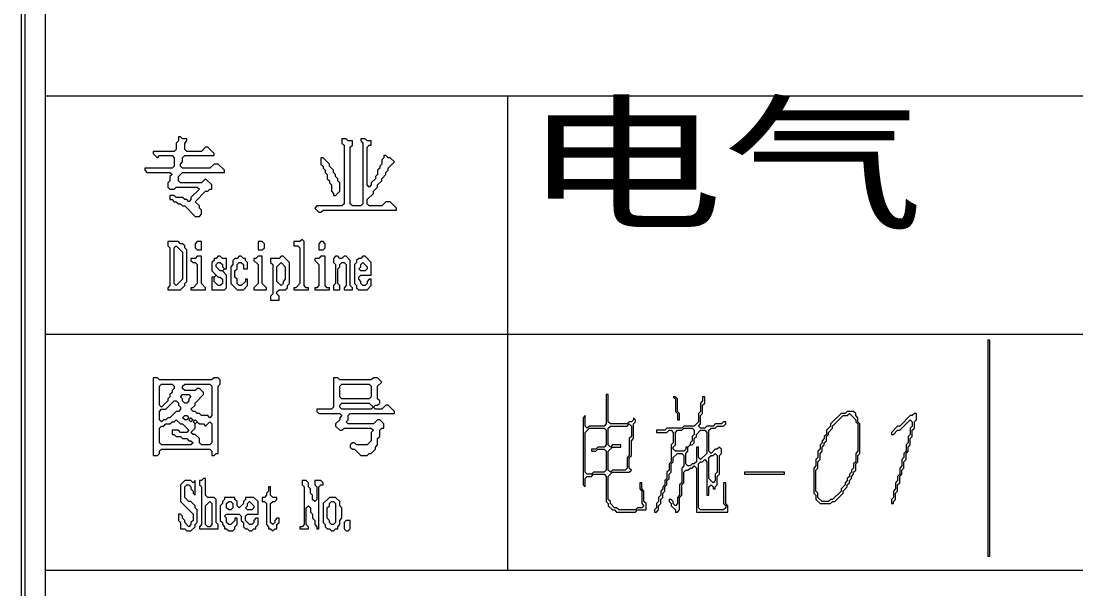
# Model space of a CAD drawing. Header units: millimetres. Extents: x 24 to 865, y 18 to 612.
# Drawn here: x 774.98 to 819.03, y 127.37 to 151.09 of the extents above; entities that cross this region are included whole.
import ezdxf

# ---------------------------------------------------------------- set-up
doc = ezdxf.new("R2010")
doc.units = ezdxf.units.MM
for name, color, linetype, lineweight in [('OCR_TEXT', 6, 'Continuous', 0), ('TRACE_CURVE', 6, 'Continuous', 0), ('TRACE_STRAIGHT', 5, 'Continuous', 0), ('TRACE_TEXT_SYMBOL', 6, 'Continuous', 0)]:
    doc.layers.add(name, color=color, linetype=linetype, lineweight=lineweight)
doc.styles.add('wqy-unicode', font='wqy-unicode.lff')

msp = doc.modelspace()

# ---------------------------------------------------------------- linework, layer by layer
at = {"layer": 'TRACE_CURVE', "color": 6}
msp.add_lwpolyline([(774.98, 600.7), (774.98, 28.726), (775.156, 28.726), (775.156, 600.7)], close=True, dxfattribs=at)
at = {"layer": 'TRACE_STRAIGHT', "color": 5}
for p, q in [((775.986, 601.456), (775.986, 27.883)), ((775.982, 147.958), (854.887, 147.958)), ((795.299, 147.958), (795.299, 128.152)), ((775.986, 138.01), (854.728, 138.01)), ((775.982, 128.152), (854.887, 128.152))]:
    msp.add_line(p, q, dxfattribs=at)
at = {"layer": 'TRACE_TEXT_SYMBOL', "color": 6}
for points in [[(781.549, 146.256), (781.549, 146.081), (781.461, 145.993), (781.461, 145.73), (781.374, 145.643), (780.498, 145.643), (780.498, 145.555), (780.673, 145.38), (780.761, 145.468), (781.286, 145.468), (781.374, 145.38), (781.374, 145.03), (781.286, 144.942), (780.148, 144.942), (780.148, 144.855), (780.235, 144.767), (781.198, 144.767), (781.286, 144.679), (781.198, 144.592), (781.198, 144.417), (781.111, 144.329), (781.111, 144.154), (781.198, 144.066), (781.374, 144.066), (781.461, 144.154), (782.337, 144.154), (782.425, 144.066), (782.074, 143.716), (782.074, 143.628), (781.987, 143.541), (781.899, 143.628), (781.812, 143.628), (781.724, 143.716), (781.461, 143.716), (781.374, 143.804), (781.198, 143.804), (781.198, 143.628), (781.286, 143.628), (781.374, 143.541), (781.461, 143.541), (781.549, 143.453), (781.636, 143.453), (781.724, 143.366), (781.812, 143.366), (782.249, 142.928), (782.425, 142.928), (782.512, 143.015), (782.512, 143.191), (782.425, 143.278), (782.425, 143.366), (782.249, 143.541), (782.687, 143.979), (782.775, 143.979), (782.862, 144.066), (782.95, 144.066), (782.95, 144.241), (782.687, 144.504), (782.512, 144.329), (781.636, 144.329), (781.549, 144.417), (781.549, 144.592), (781.724, 144.767), (783.476, 144.767), (783.476, 144.855)], [(783.476, 144.855), (783.213, 145.117), (783.038, 145.117), (782.862, 144.942), (781.724, 144.942), (781.636, 145.03), (781.636, 145.117), (781.724, 145.205), (781.724, 145.38), (781.812, 145.468), (783.038, 145.468), (783.038, 145.555), (782.775, 145.818), (782.687, 145.818), (782.512, 145.643), (781.899, 145.643), (781.812, 145.73), (781.812, 145.993), (781.899, 146.081), (781.899, 146.168), (781.724, 146.168), (781.636, 146.256), (781.549, 146.256)], [(788.03, 136.184), (788.03, 134.958), (787.942, 134.871), (787.329, 134.871), (787.329, 134.783), (787.417, 134.695), (788.292, 134.695), (788.38, 134.608), (788.292, 134.52), (788.292, 134.433), (788.117, 134.258), (788.117, 134.17), (788.292, 133.995), (788.38, 133.995), (788.467, 134.082), (789.606, 134.082), (789.694, 133.995), (789.606, 133.907), (789.606, 133.557), (789.431, 133.382), (788.993, 133.382), (788.905, 133.469), (788.818, 133.469), (788.73, 133.382), (788.73, 133.294), (788.818, 133.207), (788.905, 133.207), (789.168, 132.944), (789.431, 132.944), (789.518, 133.031), (789.606, 133.031), (789.781, 133.207), (789.781, 133.294), (789.869, 133.382), (789.869, 133.644), (789.956, 133.732), (789.956, 133.995), (790.044, 134.082), (790.131, 134.082), (790.131, 134.258), (789.956, 134.433), (789.869, 134.433), (789.694, 134.258), (788.643, 134.258), (788.555, 134.345), (788.643, 134.433), (788.643, 134.608), (788.73, 134.695), (790.569, 134.695), (790.569, 134.783), (790.307, 135.046), (790.219, 135.046), (790.044, 134.871), (789.781, 134.871), (789.694, 134.958), (789.781, 135.046), (789.869, 135.046), (789.956, 135.133), (789.956, 135.221), (789.869, 135.308), (789.869, 135.834), (790.044, 136.009), (789.869, 136.184), (789.694, 136.184)], [(789.694, 136.184), (789.606, 136.097), (788.292, 136.097), (788.205, 136.184), (788.03, 136.184)], [(803.443, 135.396), (803.443, 135.221), (803.356, 135.133), (803.356, 134.783), (803.268, 134.695), (803.268, 134.345), (803.093, 134.17), (802.655, 134.17), (802.568, 134.082), (801.955, 134.082), (801.867, 133.995), (801.517, 133.995), (801.517, 133.907), (801.955, 133.907), (802.042, 133.995), (802.13, 133.995), (802.217, 133.907), (802.217, 133.469), (802.13, 133.382), (802.13, 132.681), (802.042, 132.594), (802.042, 132.331), (801.955, 132.243), (801.955, 131.981), (801.867, 131.893), (801.867, 131.718), (801.779, 131.63), (801.779, 131.543), (801.692, 131.455), (801.692, 131.28), (801.604, 131.192), (801.604, 131.017), (801.517, 130.93), (801.517, 130.754), (801.429, 130.667), (801.429, 130.579), (801.517, 130.579), (801.604, 130.667), (801.604, 130.842), (801.692, 130.93), (801.692, 131.105), (801.779, 131.192), (801.779, 131.367), (801.867, 131.455), (801.867, 131.63), (801.955, 131.718), (801.955, 131.893), (802.042, 131.981), (802.042, 132.156), (802.13, 132.243), (802.13, 132.594), (802.217, 132.681), (802.217, 132.856), (802.392, 133.031), (802.568, 133.031), (802.655, 132.944), (802.655, 132.506), (802.568, 132.418), (802.568, 131.805), (802.48, 131.718), (802.48, 131.28), (802.392, 131.192), (802.392, 130.93), (802.305, 130.842)], [(804.319, 134.17), (804.407, 134.258), (804.407, 134.345), (804.319, 134.345), (804.232, 134.258), (803.969, 134.258), (803.881, 134.17), (803.619, 134.17), (803.531, 134.082), (803.356, 134.082), (803.268, 134.17), (803.356, 134.258), (803.356, 134.608), (803.443, 134.695), (803.443, 135.046), (803.531, 135.133), (803.531, 135.396), (803.443, 135.396)], [(802.305, 130.842), (802.217, 130.93), (802.217, 131.017), (802.13, 131.105), (802.042, 131.105), (802.042, 131.017), (802.13, 130.93), (802.13, 130.842), (802.305, 130.667), (802.305, 130.579), (802.392, 130.579), (802.48, 130.667), (802.48, 131.192), (802.568, 131.28), (802.568, 131.718), (802.655, 131.805), (802.655, 132.243), (802.743, 132.331), (802.83, 132.331), (802.918, 132.418), (803.005, 132.418), (803.093, 132.506), (803.181, 132.418), (803.181, 130.579), (804.494, 130.579), (804.494, 130.842), (804.407, 130.93), (804.407, 131.805), (804.319, 131.805), (804.319, 130.93), (804.407, 130.842), (804.407, 130.754), (804.319, 130.667), (803.356, 130.667), (803.268, 130.754), (803.268, 132.594), (803.356, 132.681), (803.443, 132.681), (803.531, 132.769), (803.619, 132.681), (803.619, 131.28), (803.706, 131.28), (803.706, 131.63), (803.794, 131.718), (803.881, 131.63), (803.881, 131.543), (803.969, 131.543), (803.969, 131.63), (804.056, 131.718), (804.056, 132.068), (804.144, 132.156), (804.144, 132.944), (804.232, 133.031), (804.232, 133.207), (804.144, 133.294), (804.056, 133.207), (803.969, 133.207), (803.794, 133.031), (803.706, 133.119), (803.706, 133.995), (803.794, 134.082), (803.969, 134.082), (804.056, 134.17), (804.319, 134.17)]]:
    msp.add_lwpolyline(points, dxfattribs=at)
for points in [[(788.38, 146.168), (788.38, 145.993), (788.467, 145.905), (788.467, 143.453), (788.38, 143.366), (787.329, 143.366), (787.241, 143.278), (787.417, 143.103), (787.504, 143.103), (787.592, 143.191), (790.657, 143.191), (790.657, 143.278), (790.394, 143.541), (790.219, 143.541), (790.044, 143.366), (789.518, 143.366), (789.431, 143.453), (789.431, 143.628), (789.694, 143.891), (789.694, 143.979), (789.869, 144.154), (789.869, 144.241), (790.044, 144.417), (790.044, 144.504), (790.219, 144.679), (790.219, 144.767), (790.307, 144.855), (790.307, 144.942), (790.569, 145.205), (790.394, 145.38), (790.307, 145.38), (790.219, 145.468), (790.131, 145.468), (790.131, 145.38), (790.044, 145.292), (790.044, 145.117), (789.956, 145.03), (789.956, 144.942), (789.869, 144.855), (789.869, 144.679), (789.781, 144.592), (789.781, 144.504), (789.606, 144.329), (789.606, 144.241), (789.518, 144.154), (789.431, 144.241), (789.431, 145.818), (789.518, 145.905), (789.606, 145.905), (789.606, 146.081), (789.431, 146.081), (789.343, 146.168), (789.168, 146.168), (789.168, 146.081), (789.256, 145.993), (789.256, 143.453), (789.168, 143.366), (788.818, 143.366), (788.73, 143.453), (788.73, 145.818), (788.818, 145.905), (788.818, 146.081), (788.643, 146.081), (788.555, 146.168)], [(787.504, 145.38), (787.504, 145.117), (787.592, 145.03), (787.592, 144.942), (787.679, 144.855), (787.679, 144.767), (787.767, 144.679), (787.767, 144.504), (787.854, 144.417), (787.854, 144.329), (787.942, 144.241), (787.942, 143.979), (788.03, 143.891), (788.03, 143.804), (788.117, 143.804), (788.292, 143.979), (788.292, 144.329), (788.205, 144.417), (788.205, 144.504), (788.117, 144.592), (788.117, 144.679), (788.03, 144.767), (788.03, 144.855), (787.854, 145.03), (787.854, 145.117), (787.592, 145.38)], [(781.111, 141.877), (781.111, 141.702), (781.198, 141.614), (781.198, 140.038), (781.111, 139.95), (781.111, 139.863), (781.636, 139.863), (781.812, 140.038), (781.812, 140.125), (781.899, 140.213), (781.899, 141.527), (781.812, 141.614), (781.812, 141.702), (781.724, 141.789), (781.636, 141.789), (781.549, 141.877)], [(782.337, 141.877), (782.249, 141.789), (782.249, 141.614), (782.337, 141.527), (782.512, 141.527), (782.512, 141.877)], [(784.877, 141.877), (784.877, 141.527), (785.052, 141.527), (785.14, 141.614), (785.14, 141.789), (785.052, 141.877)], [(786.716, 141.964), (786.628, 141.877), (786.366, 141.877), (786.366, 141.702), (786.541, 141.702), (786.628, 141.614), (786.628, 140.125), (786.453, 139.95), (786.366, 139.95), (786.366, 139.863), (786.979, 139.863), (786.979, 139.95), (786.891, 139.95), (786.804, 140.038), (786.804, 141.877)], [(787.504, 141.877), (787.417, 141.789), (787.417, 141.527), (787.592, 141.527), (787.679, 141.614), (787.679, 141.789), (787.592, 141.877)], [(781.374, 141.614), (781.461, 141.702), (781.724, 141.439), (781.724, 140.3), (781.461, 140.038), (781.374, 140.125)], [(782.337, 141.264), (782.249, 141.176), (782.074, 141.176), (782.074, 141.089), (782.162, 141.001), (782.249, 141.001), (782.337, 140.913), (782.337, 140.125), (782.162, 139.95), (782.074, 139.95), (782.074, 139.863), (782.687, 139.863), (782.687, 139.95), (782.512, 140.125), (782.512, 141.264)], [(783.213, 141.264), (783.125, 141.176), (783.038, 141.176), (783.038, 141.089), (782.95, 141.001), (782.95, 140.651), (783.125, 140.476), (783.038, 140.388), (782.95, 140.388), (782.95, 139.863), (783.476, 139.863), (783.563, 139.95), (783.563, 140.476), (783.388, 140.651), (783.476, 140.738), (783.563, 140.738), (783.563, 141.176), (783.388, 141.176), (783.3, 141.264)], [(783.125, 140.913), (783.213, 141.001), (783.3, 141.001), (783.388, 140.913), (783.388, 140.826), (783.476, 140.738), (783.388, 140.651), (783.3, 140.651), (783.125, 140.826)], [(784.089, 141.264), (784.001, 141.176), (783.913, 141.176), (783.826, 141.089), (783.826, 140.913), (783.738, 140.826), (783.738, 140.125), (784.001, 139.863), (784.264, 139.863), (784.439, 140.038), (784.439, 140.3), (784.351, 140.3), (784.351, 140.213), (784.176, 140.038), (784.089, 140.038), (784.001, 140.125), (784.001, 140.3), (783.913, 140.388), (783.913, 140.651), (784.001, 140.738), (784.001, 140.913), (784.089, 141.001), (784.176, 141.001), (784.264, 140.913), (784.264, 140.738), (784.439, 140.738), (784.439, 141.001), (784.351, 141.089), (784.351, 141.176), (784.264, 141.176), (784.176, 141.264)], [(784.877, 141.264), (784.789, 141.176), (784.702, 141.176), (784.702, 141.089), (784.877, 140.913), (784.877, 140.125), (784.702, 139.95), (784.702, 139.863), (785.227, 139.863), (785.227, 139.95), (785.052, 140.125), (785.052, 141.264)], [(785.84, 141.264), (785.753, 141.176), (785.402, 141.176), (785.402, 141.001), (785.49, 140.913), (785.49, 139.687), (785.402, 139.6), (785.402, 139.425), (785.753, 139.425), (785.753, 139.6), (785.665, 139.687), (785.665, 139.775), (785.753, 139.863), (786.015, 139.863), (786.103, 139.95), (786.103, 140.038), (786.19, 140.125), (786.19, 141.001), (785.928, 141.264)], [(785.84, 141.001), (786.015, 140.826), (786.015, 140.3), (785.928, 140.213), (785.928, 140.125), (785.84, 140.038), (785.665, 140.213), (785.665, 140.826)], [(787.504, 141.264), (787.417, 141.176), (787.241, 141.176), (787.241, 141.089), (787.417, 140.913), (787.417, 140.038), (787.329, 139.95), (787.241, 139.95), (787.241, 139.863), (787.854, 139.863), (787.854, 139.95), (787.767, 139.95), (787.679, 140.038), (787.679, 141.264)], [(788.117, 141.264), (788.03, 141.176), (788.03, 141.001), (788.117, 140.913), (788.117, 140.125), (788.03, 140.038), (788.03, 139.863), (788.292, 139.863), (788.292, 140.038), (788.205, 140.125), (788.205, 140.738), (788.292, 140.826), (788.292, 140.913), (788.38, 141.001), (788.467, 141.001), (788.555, 140.913), (788.555, 140.038), (788.467, 139.95), (788.467, 139.863), (788.818, 139.863), (788.818, 139.95), (788.73, 140.038), (788.73, 141.089), (788.555, 141.264), (788.467, 141.264), (788.38, 141.176), (788.292, 141.176), (788.205, 141.264)], [(789.256, 141.264), (789.168, 141.176), (789.081, 141.176), (788.993, 141.089), (788.993, 141.001), (788.905, 140.913), (788.905, 140.125), (788.993, 140.038), (788.993, 139.95), (789.081, 139.863), (789.431, 139.863), (789.606, 140.038), (789.606, 140.3), (789.518, 140.3), (789.431, 140.213), (789.431, 140.125), (789.343, 140.038), (789.256, 140.038), (789.168, 140.125), (789.168, 140.213), (789.081, 140.3), (789.081, 140.388), (789.168, 140.476), (789.606, 140.476), (789.606, 141.001), (789.343, 141.264)], [(789.168, 140.913), (789.256, 141.001), (789.431, 140.826), (789.431, 140.738), (789.343, 140.651), (789.168, 140.651), (789.081, 140.738), (789.168, 140.826)], [(783.038, 140.388), (783.125, 140.476), (783.213, 140.388), (783.3, 140.388), (783.388, 140.3), (783.388, 140.125), (783.3, 140.038), (783.213, 140.038), (783.038, 140.213)], [(815.354, 137.761), (815.354, 128.74), (815.442, 128.74), (815.442, 137.761)], [(780.498, 136.184), (780.498, 132.944), (780.673, 132.944), (780.761, 133.031), (780.761, 133.119), (780.848, 133.207), (782.862, 133.207), (782.95, 133.119), (782.95, 132.944), (783.038, 132.944), (783.125, 133.031), (783.213, 133.031), (783.213, 135.834), (783.3, 135.922), (783.3, 136.097), (783.213, 136.184), (783.038, 136.184), (782.95, 136.097), (780.761, 136.097), (780.673, 136.184)], [(780.761, 135.834), (780.848, 135.922), (781.286, 135.922), (781.374, 135.834), (781.374, 135.746), (781.286, 135.659), (781.286, 135.571), (781.198, 135.484), (781.198, 135.396), (781.111, 135.308), (781.111, 135.221), (780.848, 134.958), (780.761, 135.046)], [(781.724, 135.834), (781.812, 135.922), (782.862, 135.922), (782.95, 135.834), (782.95, 134.608), (782.862, 134.52), (782.775, 134.608), (782.512, 134.608), (782.425, 134.695), (782.337, 134.695), (782.249, 134.783), (782.162, 134.783), (782.074, 134.871), (782.249, 135.046), (782.249, 135.133), (782.6, 135.484), (782.6, 135.571), (782.425, 135.746), (782.337, 135.746), (782.249, 135.659), (781.812, 135.659), (781.724, 135.746)], [(788.292, 135.834), (788.38, 135.922), (789.518, 135.922), (789.606, 135.834), (789.606, 135.396), (789.518, 135.308), (788.38, 135.308), (788.292, 135.396)], [(781.636, 135.396), (781.724, 135.484), (781.987, 135.484), (782.074, 135.396), (781.987, 135.308), (781.987, 135.221), (781.899, 135.133), (781.812, 135.133), (781.724, 135.221), (781.724, 135.308)], [(799.415, 135.484), (799.415, 134.258), (799.327, 134.17), (798.714, 134.17), (798.627, 134.082), (798.539, 134.17), (798.539, 134.608), (798.451, 134.52), (798.451, 131.718), (798.539, 131.63), (798.539, 131.981), (798.627, 132.068), (798.802, 132.068), (798.889, 132.156), (799.327, 132.156), (799.415, 132.068), (799.415, 131.017), (799.502, 130.93), (799.502, 130.842), (799.678, 130.667), (799.765, 130.667), (799.853, 130.579), (800.641, 130.579), (800.728, 130.667), (801.079, 130.667), (801.079, 130.93), (800.991, 131.017), (800.991, 131.455), (800.904, 131.543), (800.904, 131.805), (800.816, 131.805), (800.816, 131.543), (800.904, 131.455), (800.904, 130.93), (800.991, 130.842), (800.904, 130.754), (800.728, 130.754), (800.641, 130.667), (799.94, 130.667), (799.853, 130.754), (799.765, 130.754), (799.59, 130.93), (799.59, 131.017), (799.502, 131.105), (799.502, 132.068), (799.678, 132.243), (800.378, 132.243), (800.466, 132.331), (800.378, 132.418), (800.378, 132.856), (800.466, 132.944), (800.466, 133.557), (800.553, 133.644), (800.553, 134.258), (800.641, 134.345), (800.641, 134.433), (800.553, 134.52), (800.553, 134.433), (800.466, 134.345), (800.378, 134.345), (800.291, 134.258), (799.59, 134.258), (799.502, 134.345), (799.502, 135.484)], [(802.217, 135.396), (802.305, 135.308), (802.305, 134.783), (802.392, 134.695), (802.392, 134.433), (802.48, 134.433), (802.48, 134.695), (802.392, 134.783), (802.392, 135.308), (802.305, 135.396)], [(781.374, 135.221), (781.461, 135.221), (781.549, 135.133), (781.549, 135.046), (781.636, 134.958), (781.636, 134.871), (781.549, 134.783), (781.461, 134.783), (781.198, 134.52), (781.111, 134.52), (781.023, 134.433), (780.936, 134.433), (780.848, 134.345), (780.761, 134.433), (780.761, 134.783), (780.848, 134.871), (781.023, 134.871)], [(788.292, 135.046), (788.38, 135.133), (789.518, 135.133), (789.694, 134.958), (789.606, 134.871), (788.38, 134.871), (788.292, 134.958)], [(781.374, 134.345), (781.461, 134.433), (781.636, 134.258), (781.724, 134.258), (781.987, 133.995), (781.899, 133.907), (781.636, 133.907), (781.549, 133.995), (781.286, 133.995), (781.286, 133.82), (781.374, 133.82), (781.461, 133.732), (781.636, 133.732), (781.724, 133.644), (781.899, 133.644), (781.987, 133.557), (782.074, 133.557), (782.162, 133.469), (782.074, 133.382), (780.848, 133.382), (780.761, 133.469), (780.761, 134.082), (780.848, 134.17), (780.936, 134.17), (781.023, 134.258), (781.198, 134.258), (781.286, 134.345)], [(781.724, 134.52), (781.812, 134.608), (781.899, 134.608), (781.987, 134.52), (781.899, 134.433), (781.812, 134.433)], [(781.987, 134.433), (782.074, 134.52), (782.162, 134.433), (782.074, 134.345)], [(782.162, 134.345), (782.249, 134.433), (782.337, 134.345), (782.249, 134.258)], [(809.486, 134.783), (809.399, 134.695), (809.224, 134.695), (808.786, 134.258), (808.786, 134.17), (808.611, 133.995), (808.611, 133.82), (808.523, 133.732), (808.523, 133.644), (808.435, 133.557), (808.435, 133.469), (808.348, 133.382), (808.348, 133.207), (808.26, 133.119), (808.26, 132.856), (808.173, 132.769), (808.173, 132.506), (808.085, 132.418), (808.085, 131.367), (808.173, 131.28), (808.173, 131.105), (808.348, 130.93), (808.786, 130.93), (808.873, 131.017), (808.961, 131.017), (809.311, 131.367), (809.311, 131.455), (809.486, 131.63), (809.486, 131.718), (809.574, 131.805), (809.574, 131.893), (809.661, 131.981), (809.661, 132.068), (809.749, 132.156), (809.749, 132.243), (809.837, 132.331), (809.837, 132.594), (809.924, 132.681), (809.924, 132.944), (810.012, 133.031), (810.012, 134.258), (809.924, 134.345), (809.924, 134.52), (809.837, 134.608), (809.837, 134.695), (809.749, 134.783)], [(809.486, 134.608), (809.574, 134.695), (809.837, 134.433), (809.837, 134.345), (809.924, 134.258), (809.924, 133.119), (809.837, 133.031), (809.837, 132.681), (809.749, 132.594), (809.749, 132.418), (809.661, 132.331), (809.661, 132.243), (809.574, 132.156), (809.574, 132.068), (809.486, 131.981), (809.486, 131.893), (809.399, 131.805), (809.399, 131.718), (809.224, 131.543), (809.224, 131.455), (808.873, 131.105), (808.786, 131.105), (808.698, 131.017), (808.435, 131.017), (808.26, 131.192), (808.26, 131.367), (808.173, 131.455), (808.173, 132.331), (808.26, 132.418), (808.26, 132.681), (808.348, 132.769), (808.348, 133.031), (808.435, 133.119), (808.435, 133.294), (808.523, 133.382), (808.523, 133.469), (808.611, 133.557), (808.611, 133.732), (808.698, 133.82), (808.698, 133.907), (808.873, 134.082), (808.873, 134.17), (809.311, 134.608)], [(812.289, 134.695), (812.201, 134.608), (812.114, 134.608), (811.676, 134.17), (811.588, 134.17), (811.325, 133.907), (811.325, 133.82), (811.413, 133.82), (811.588, 133.995), (811.676, 133.995), (812.114, 134.433), (812.201, 134.345), (812.201, 134.17), (812.114, 134.082), (812.114, 133.82), (812.026, 133.732), (812.026, 133.469), (811.938, 133.382), (811.938, 133.119), (811.851, 133.031), (811.851, 132.856), (811.763, 132.769), (811.763, 132.506), (811.676, 132.418), (811.676, 132.156), (811.588, 132.068), (811.588, 131.893), (811.501, 131.805), (811.501, 131.543), (811.413, 131.455), (811.413, 131.192), (811.325, 131.105), (811.325, 130.93), (811.413, 130.93), (811.413, 131.017), (811.501, 131.105), (811.501, 131.367), (811.588, 131.455), (811.588, 131.718), (811.676, 131.805), (811.676, 132.068), (811.763, 132.156), (811.763, 132.331), (811.851, 132.418), (811.851, 132.681), (811.938, 132.769), (811.938, 133.031), (812.026, 133.119), (812.026, 133.294), (812.114, 133.382), (812.114, 133.644), (812.201, 133.732), (812.201, 133.995), (812.289, 134.082), (812.289, 134.345), (812.376, 134.433), (812.376, 134.695)], [(782.249, 134.258), (782.337, 134.345), (782.425, 134.258), (782.6, 134.258), (782.687, 134.17), (782.862, 134.345), (782.95, 134.258), (782.95, 133.469), (782.862, 133.382), (782.512, 133.382), (782.425, 133.469), (782.425, 133.644), (782.249, 133.82), (782.162, 133.82), (782.074, 133.907), (782.249, 134.082)], [(798.714, 134.082), (799.327, 134.082), (799.415, 133.995), (799.415, 133.382), (799.327, 133.294), (799.064, 133.294), (798.977, 133.207), (798.802, 133.207), (798.802, 133.119), (798.977, 133.119), (799.064, 133.207), (799.327, 133.207), (799.415, 133.119), (799.415, 132.331), (799.327, 132.243), (798.889, 132.243), (798.802, 132.156), (798.627, 132.156), (798.539, 132.243), (798.539, 133.907)], [(800.291, 134.17), (800.378, 134.258), (800.466, 134.17), (800.466, 133.732), (800.378, 133.644), (800.378, 132.944), (800.291, 132.856), (800.291, 132.418), (800.203, 132.331), (799.678, 132.331), (799.59, 132.243), (799.502, 132.331), (799.502, 133.119), (799.678, 133.294), (800.028, 133.294), (800.028, 133.382), (799.678, 133.382), (799.59, 133.294), (799.502, 133.382), (799.502, 134.082), (799.59, 134.17)], [(802.568, 133.995), (802.655, 134.082), (803.005, 134.082), (803.093, 133.995), (803.093, 133.82), (803.005, 133.732), (803.005, 133.557), (802.918, 133.469), (802.918, 133.382), (802.83, 133.294), (802.743, 133.294), (802.743, 133.207), (802.655, 133.119), (802.305, 133.119), (802.217, 133.207), (802.217, 133.294), (802.305, 133.382), (802.305, 133.907), (802.392, 133.995)], [(803.356, 133.995), (803.531, 133.995), (803.619, 133.907), (803.619, 133.031), (803.356, 132.769), (803.268, 132.856), (803.268, 133.294), (803.181, 133.294), (803.181, 132.681), (803.093, 132.594), (803.005, 132.594), (802.918, 132.506), (802.83, 132.506), (802.743, 132.594), (802.743, 133.031), (802.83, 133.119), (802.83, 133.294), (802.918, 133.382), (803.005, 133.382), (803.093, 133.469), (803.093, 133.644), (803.181, 133.732), (803.181, 133.82)], [(803.881, 132.944), (803.969, 133.031), (804.056, 132.944), (804.056, 132.243), (803.969, 132.156), (803.969, 131.893), (803.881, 131.805), (803.706, 131.981), (803.706, 132.856), (803.794, 132.944)], [(805.195, 132.243), (805.195, 132.156), (806.859, 132.156), (806.859, 132.243)], [(781.812, 131.893), (781.636, 131.718), (781.636, 131.017), (782.162, 130.492), (782.162, 130.229), (782.074, 130.141), (782.074, 130.054), (781.987, 129.966), (781.812, 130.141), (781.812, 130.229), (781.724, 130.317), (781.724, 130.404), (781.636, 130.492), (781.549, 130.492), (781.549, 130.229), (781.636, 130.141), (781.636, 129.879), (781.812, 129.879), (781.899, 129.791), (782.074, 129.791), (782.249, 129.966), (782.249, 130.054), (782.337, 130.141), (782.337, 130.667), (782.249, 130.754), (782.249, 130.842), (782.074, 131.017), (781.987, 131.017), (781.812, 131.192), (781.812, 131.63), (781.899, 131.718), (781.987, 131.718), (782.074, 131.63), (782.074, 131.543), (782.162, 131.455), (782.162, 131.367), (782.249, 131.28), (782.249, 131.893), (782.162, 131.805), (782.074, 131.893)], [(782.6, 131.981), (782.512, 131.893), (782.425, 131.893), (782.425, 131.718), (782.512, 131.63), (782.512, 130.054), (782.425, 129.966), (782.425, 129.879), (783.213, 129.879), (783.213, 130.054), (783.125, 130.141), (783.125, 131.105), (783.038, 131.192), (782.775, 131.192), (782.687, 131.28), (782.687, 131.981)], [(786.716, 131.893), (786.716, 131.718), (786.804, 131.63), (786.804, 130.054), (786.716, 129.966), (786.628, 129.966), (786.628, 129.879), (786.979, 129.879), (786.979, 129.966), (786.891, 130.054), (786.891, 130.754), (786.979, 130.842), (787.066, 130.754), (787.066, 130.579), (787.154, 130.492), (787.154, 130.317), (787.241, 130.229), (787.241, 130.054), (787.329, 129.966), (787.329, 129.879), (787.417, 129.879), (787.417, 131.63), (787.504, 131.718), (787.592, 131.718), (787.592, 131.805), (787.504, 131.893), (787.241, 131.893), (787.241, 131.718), (787.329, 131.63), (787.329, 131.105), (787.241, 131.017), (787.154, 131.105), (787.154, 131.28), (787.066, 131.367), (787.066, 131.543), (786.979, 131.63), (786.979, 131.805), (786.891, 131.893)], [(785.315, 131.63), (785.315, 131.455), (785.227, 131.367), (785.227, 131.28), (785.14, 131.192), (785.052, 131.192), (785.052, 131.017), (785.14, 131.017), (785.227, 130.93), (785.227, 130.054), (785.315, 129.966), (785.315, 129.879), (785.402, 129.879), (785.49, 129.791), (785.577, 129.879), (785.665, 129.879), (785.665, 130.054), (785.753, 130.141), (785.753, 130.317), (785.665, 130.317), (785.577, 130.229), (785.577, 130.141), (785.49, 130.054), (785.402, 130.141), (785.402, 130.93), (785.49, 131.017), (785.577, 131.017), (785.665, 131.105), (785.665, 131.192), (785.49, 131.192), (785.402, 131.28), (785.402, 131.63)], [(782.862, 131.017), (782.95, 130.93), (782.95, 130.054), (782.862, 129.966), (782.775, 129.966), (782.687, 130.054), (782.687, 130.842)], [(783.476, 131.192), (783.476, 131.105), (783.388, 131.017), (783.388, 130.93), (783.3, 130.842), (783.3, 130.229), (783.388, 130.141), (783.388, 130.054), (783.476, 129.966), (783.476, 129.879), (783.563, 129.879), (783.651, 129.791), (783.826, 129.791), (783.913, 129.879), (783.913, 129.966), (784.001, 130.054), (784.001, 130.317), (783.913, 130.317), (783.913, 130.229), (783.738, 130.054), (783.651, 130.054), (783.563, 130.141), (783.563, 130.317), (783.476, 130.404), (783.563, 130.492), (784.089, 130.492), (784.176, 130.404), (784.176, 130.229), (784.264, 130.141), (784.264, 129.966), (784.351, 129.879), (784.439, 129.879), (784.526, 129.791), (784.614, 129.791), (784.702, 129.879), (784.789, 129.879), (784.789, 129.966), (784.877, 130.054), (784.877, 130.317), (784.789, 130.317), (784.702, 130.229), (784.702, 130.141), (784.614, 130.054), (784.526, 130.054), (784.351, 130.229), (784.351, 130.404), (784.439, 130.492), (784.877, 130.492), (784.877, 131.017), (784.702, 131.192), (784.351, 131.192), (784.351, 131.105), (784.264, 131.017), (784.264, 130.93), (784.089, 130.754), (784.001, 130.842), (784.001, 131.017), (783.913, 131.105), (783.913, 131.192)], [(783.563, 130.93), (783.651, 131.017), (783.738, 131.017), (783.826, 130.93), (783.826, 130.754), (783.738, 130.667), (783.651, 130.667), (783.563, 130.754)], [(784.439, 130.93), (784.526, 131.017), (784.702, 130.842), (784.702, 130.754), (784.614, 130.667), (784.439, 130.667), (784.351, 130.754), (784.439, 130.842)], [(787.854, 131.192), (787.592, 130.93), (787.592, 130.141), (787.679, 130.054), (787.679, 129.966), (787.767, 129.879), (787.854, 129.879), (787.942, 129.791), (788.03, 129.791), (788.117, 129.879), (788.205, 129.879), (788.205, 129.966), (788.292, 130.054), (788.292, 130.229), (788.38, 130.317), (788.38, 130.754), (788.292, 130.842), (788.292, 131.017), (788.117, 131.192)], [(787.854, 130.93), (787.942, 131.017), (788.03, 131.017), (788.117, 130.93), (788.117, 130.141), (788.03, 130.054), (787.942, 130.054), (787.854, 130.141), (787.854, 130.229), (787.767, 130.317), (787.767, 130.754), (787.854, 130.842)], [(788.555, 130.229), (788.467, 130.141), (788.467, 129.879), (788.555, 129.791), (788.643, 129.791), (788.73, 129.879), (788.73, 130.229)]]:
    msp.add_lwpolyline(points, close=True, dxfattribs=at)

# ---------------------------------------------------------------- texts
at = {"layer": 'OCR_TEXT', "color": 6, "style": 'wqy-unicode', "width": 1.362284}
msp.add_text('电气', height=4.5085, dxfattribs=at).set_placement((795.931, 142.871))

doc.saveas('drawing.dxf')
